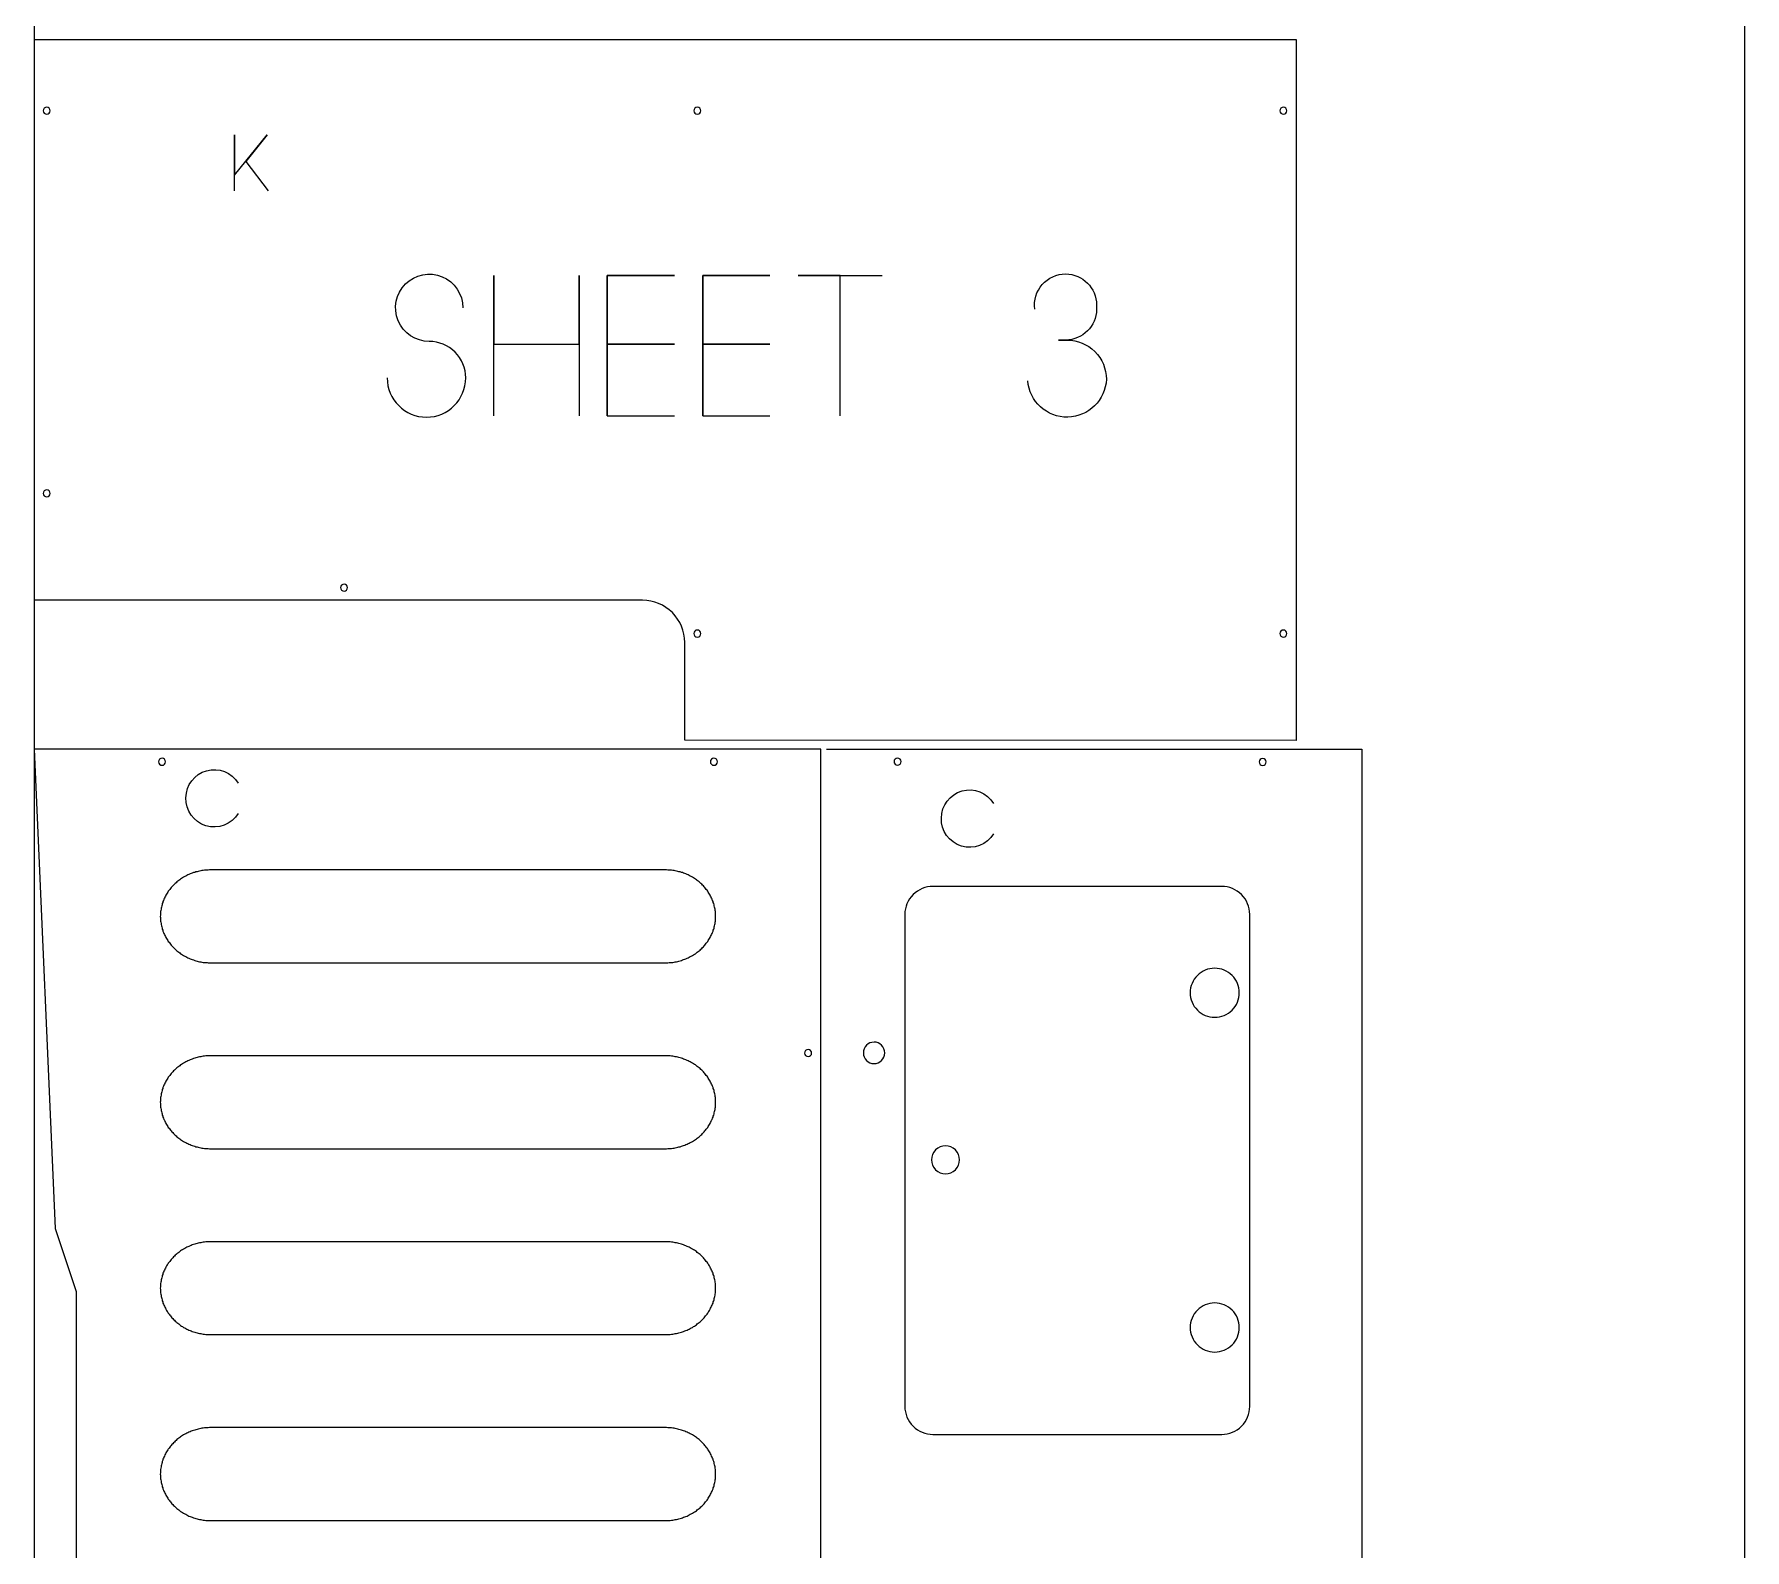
# Model space of a CAD drawing. Extents: x -841 to 6221, y -486 to 2945.
# Drawn here: x 2477 to 3697, y 596 to 1677 of the extents above; entities that cross this region are included whole.
import ezdxf

# ---------------------------------------------------------------- set-up
doc = ezdxf.new("R2010")
doc.units = 0
for name, color, linetype in [('DEFAULT_LAYER0', 1, 'CONTINUOUS'), ('LAYER_1', 18, 'CONTINUOUS'), ('T5_LOGOLAYER_21', 18, 'CONTINUOUS')]:
    doc.layers.add(name, color=color, linetype=linetype)

msp = doc.modelspace()

# ---------------------------------------------------------------- linework, layer by layer
at = {"layer": 'DEFAULT_LAYER0'}
for points in [[(3038.1, 0), (3038.1, 1167), (2477.1, 1167.1), (2492.1, 825), (2507.1, 780), (2507.1, 480), (2492.1, 480), (2492.1, 0)], [(3042.1, 1167.1), (3424.1, 1166.9), (3424.1, 0.1)]]:
    msp.add_lwpolyline(points, dxfattribs=at)
for points in [[(2568.3, 1160.5, 0.414214), (2565.8, 1158, 0.414214), (2568.3, 1155.5, 0.414214), (2570.8, 1158, 0.414214)], [(2961.9, 1160.5, 0.414214), (2959.4, 1158, 0.414214), (2961.9, 1155.5, 0.414214), (2964.4, 1158, 0.414214)], [(3092.9, 1160.6, 0.414214), (3090.4, 1158.1, 0.414214), (3092.9, 1155.6, 0.414214), (3095.4, 1158.1, 0.414214)], [(3353.3, 1160.4, 0.414214), (3350.8, 1157.9, 0.414214), (3353.3, 1155.4, 0.414214), (3355.8, 1157.9, 0.414214)], [(3029.1, 952.7, 0.414214), (3026.6, 950.2, 0.414214), (3029.1, 947.7, 0.414214), (3031.6, 950.2, 0.414214)], [(3076.1, 958, 0.414214), (3068.5, 950.3, 0.414214), (3076.1, 942.7, 0.414214), (3083.8, 950.3, 0.414214)]]:
    msp.add_lwpolyline(points, format="xyb", close=True, dxfattribs=at)
for points in [[(2567.1, 1047.7), (2567.2, 1046.9), (2567.2, 1046), (2567.3, 1045.2), (2567.3, 1044.3), (2567.4, 1043.5), (2567.6, 1042.7), (2567.7, 1041.9), (2567.9, 1041), (2568.1, 1040.2), (2568.3, 1039.4), (2568.5, 1038.6), (2568.8, 1037.9), (2569, 1037.1), (2569.3, 1036.3), (2569.6, 1035.6), (2570, 1034.8), (2570.3, 1034.1), (2570.7, 1033.3), (2571.1, 1032.6), (2571.5, 1031.9), (2571.9, 1031.2), (2572.4, 1030.5), (2572.8, 1029.8), (2573.3, 1029.2), (2573.8, 1028.5), (2574.3, 1027.9), (2574.8, 1027.2), (2575.4, 1026.6), (2575.9, 1026), (2576.5, 1025.4), (2577.1, 1024.8), (2577.7, 1024.3), (2578.3, 1023.7), (2578.9, 1023.2), (2579.6, 1022.6), (2580.3, 1022.1), (2580.9, 1021.6), (2581.6, 1021.1), (2582.3, 1020.7), (2583, 1020.2), (2583.7, 1019.8), (2584.5, 1019.4), (2585.2, 1019), (2586, 1018.6), (2586.8, 1018.2), (2587.5, 1017.8), (2588.3, 1017.5), (2589.1, 1017.2), (2589.9, 1016.9), (2590.8, 1016.6), (2591.6, 1016.3), (2592.4, 1016.1), (2593.3, 1015.8), (2594.2, 1015.6), (2595, 1015.4), (2595.9, 1015.2), (2596.8, 1015.1), (2597.7, 1014.9), (2598.6, 1014.8), (2599.5, 1014.7), (2600.4, 1014.7), (2601.3, 1014.6), (2602.2, 1014.6), (2603.1, 1014.6), (2927.1, 1014.6), (2928.1, 1014.6), (2929, 1014.6), (2929.9, 1014.7), (2930.8, 1014.7), (2931.7, 1014.8), (2932.6, 1014.9), (2933.5, 1015.1), (2934.4, 1015.2), (2935.3, 1015.4), (2936.1, 1015.6), (2937, 1015.8), (2937.9, 1016.1), (2938.7, 1016.3), (2939.5, 1016.6), (2940.3, 1016.9), (2941.2, 1017.2), (2942, 1017.5), (2942.8, 1017.8), (2943.5, 1018.2), (2944.3, 1018.6), (2945.1, 1019), (2945.8, 1019.4), (2946.6, 1019.8), (2947.3, 1020.2), (2948, 1020.7), (2948.7, 1021.1), (2949.4, 1021.6), (2950, 1022.1), (2950.7, 1022.6), (2951.4, 1023.2), (2952, 1023.7), (2952.6, 1024.3), (2953.2, 1024.8), (2953.8, 1025.4), (2954.4, 1026), (2954.9, 1026.6), (2955.5, 1027.2), (2956, 1027.9), (2956.5, 1028.5), (2957, 1029.2), (2957.5, 1029.8), (2957.9, 1030.5), (2958.4, 1031.2), (2958.8, 1031.9), (2959.2, 1032.6), (2959.6, 1033.3), (2960, 1034.1), (2960.3, 1034.8), (2960.7, 1035.6), (2961, 1036.3), (2961.3, 1037.1), (2961.5, 1037.9), (2961.8, 1038.6), (2962, 1039.4), (2962.2, 1040.2), (2962.4, 1041), (2962.6, 1041.9), (2962.7, 1042.7), (2962.9, 1043.5), (2963, 1044.3), (2963, 1045.2), (2963.1, 1046), (2963.1, 1046.9), (2963.1, 1047.7), (2963.1, 1048.6), (2963.1, 1049.4), (2963, 1050.3), (2963, 1051.1), (2962.9, 1051.9), (2962.7, 1052.8), (2962.6, 1053.6), (2962.4, 1054.4), (2962.2, 1055.2), (2962, 1056), (2961.8, 1056.8), (2961.5, 1057.6), (2961.3, 1058.4), (2961, 1059.1), (2960.7, 1059.9), (2960.3, 1060.6), (2960, 1061.4), (2959.6, 1062.1), (2959.2, 1062.8), (2958.8, 1063.5), (2958.4, 1064.2), (2957.9, 1064.9), (2957.5, 1065.6), (2957, 1066.3), (2956.5, 1066.9), (2956, 1067.6), (2955.5, 1068.2), (2954.9, 1068.8), (2954.4, 1069.4), (2953.8, 1070), (2953.2, 1070.6), (2952.6, 1071.2), (2952, 1071.7), (2951.4, 1072.3), (2950.7, 1072.8), (2950, 1073.3), (2949.4, 1073.8), (2948.7, 1074.3), (2948, 1074.8), (2947.3, 1075.2), (2946.6, 1075.7), (2945.8, 1076.1), (2945.1, 1076.5), (2944.3, 1076.9), (2943.5, 1077.3), (2942.8, 1077.6), (2942, 1078), (2941.2, 1078.3), (2940.3, 1078.6), (2939.5, 1078.9), (2938.7, 1079.1), (2937.9, 1079.4), (2937, 1079.6), (2936.1, 1079.8), (2935.3, 1080), (2934.4, 1080.2), (2933.5, 1080.4), (2932.6, 1080.5), (2931.7, 1080.6), (2930.8, 1080.7), (2929.9, 1080.8), (2929, 1080.8), (2928.1, 1080.9), (2927.1, 1080.9), (2603.1, 1080.9), (2602.2, 1080.9), (2601.3, 1080.8), (2600.4, 1080.8), (2599.5, 1080.7), (2598.6, 1080.6), (2597.7, 1080.5), (2596.8, 1080.4), (2595.9, 1080.2), (2595, 1080), (2594.2, 1079.8), (2593.3, 1079.6), (2592.4, 1079.4), (2591.6, 1079.1), (2590.8, 1078.9), (2589.9, 1078.6), (2589.1, 1078.3), (2588.3, 1078), (2587.5, 1077.6), (2586.8, 1077.3), (2586, 1076.9), (2585.2, 1076.5), (2584.5, 1076.1), (2583.7, 1075.7), (2583, 1075.2), (2582.3, 1074.8), (2581.6, 1074.3), (2580.9, 1073.8), (2580.3, 1073.3), (2579.6, 1072.8), (2578.9, 1072.3), (2578.3, 1071.7), (2577.7, 1071.2), (2577.1, 1070.6), (2576.5, 1070), (2575.9, 1069.4), (2575.4, 1068.8), (2574.8, 1068.2), (2574.3, 1067.6), (2573.8, 1066.9), (2573.3, 1066.3), (2572.8, 1065.6), (2572.4, 1064.9), (2571.9, 1064.2), (2571.5, 1063.5), (2571.1, 1062.8), (2570.7, 1062.1), (2570.3, 1061.4), (2570, 1060.6), (2569.6, 1059.9), (2569.3, 1059.1), (2569, 1058.4), (2568.8, 1057.6), (2568.5, 1056.8), (2568.3, 1056), (2568.1, 1055.2), (2567.9, 1054.4), (2567.7, 1053.6), (2567.6, 1052.8), (2567.4, 1051.9), (2567.3, 1051.1), (2567.3, 1050.3), (2567.2, 1049.4), (2567.2, 1048.6)], [(2567.1, 915.1), (2567.2, 914.2), (2567.2, 913.4), (2567.3, 912.5), (2567.3, 911.7), (2567.4, 910.9), (2567.6, 910), (2567.7, 909.2), (2567.9, 908.4), (2568.1, 907.6), (2568.3, 906.8), (2568.5, 906), (2568.8, 905.2), (2569, 904.5), (2569.3, 903.7), (2569.6, 902.9), (2570, 902.2), (2570.3, 901.4), (2570.7, 900.7), (2571.1, 900), (2571.5, 899.3), (2571.9, 898.6), (2572.4, 897.9), (2572.8, 897.2), (2573.3, 896.5), (2573.8, 895.9), (2574.3, 895.2), (2574.8, 894.6), (2575.4, 894), (2575.9, 893.4), (2576.5, 892.8), (2577.1, 892.2), (2577.7, 891.6), (2578.3, 891.1), (2578.9, 890.5), (2579.6, 890), (2580.3, 889.5), (2580.9, 889), (2581.6, 888.5), (2582.3, 888), (2583, 887.6), (2583.7, 887.2), (2584.5, 886.7), (2585.2, 886.3), (2586, 885.9), (2586.8, 885.6), (2587.5, 885.2), (2588.3, 884.9), (2589.1, 884.5), (2589.9, 884.2), (2590.8, 883.9), (2591.6, 883.7), (2592.4, 883.4), (2593.3, 883.2), (2594.2, 883), (2595, 882.8), (2595.9, 882.6), (2596.8, 882.4), (2597.7, 882.3), (2598.6, 882.2), (2599.5, 882.1), (2600.4, 882), (2601.3, 882), (2602.2, 881.9), (2603.1, 881.9), (2927.1, 881.9), (2928.1, 881.9), (2929, 882), (2929.9, 882), (2930.8, 882.1), (2931.7, 882.2), (2932.6, 882.3), (2933.5, 882.4), (2934.4, 882.6), (2935.3, 882.8), (2936.1, 883), (2937, 883.2), (2937.9, 883.4), (2938.7, 883.7), (2939.5, 883.9), (2940.3, 884.2), (2941.2, 884.5), (2942, 884.9), (2942.8, 885.2), (2943.5, 885.6), (2944.3, 885.9), (2945.1, 886.3), (2945.8, 886.7), (2946.6, 887.2), (2947.3, 887.6), (2948, 888), (2948.7, 888.5), (2949.4, 889), (2950, 889.5), (2950.7, 890), (2951.4, 890.5), (2952, 891.1), (2952.6, 891.6), (2953.2, 892.2), (2953.8, 892.8), (2954.4, 893.4), (2954.9, 894), (2955.5, 894.6), (2956, 895.2), (2956.5, 895.9), (2957, 896.5), (2957.5, 897.2), (2957.9, 897.9), (2958.4, 898.6), (2958.8, 899.3), (2959.2, 900), (2959.6, 900.7), (2960, 901.4), (2960.3, 902.2), (2960.7, 902.9), (2961, 903.7), (2961.3, 904.5), (2961.5, 905.2), (2961.8, 906), (2962, 906.8), (2962.2, 907.6), (2962.4, 908.4), (2962.6, 909.2), (2962.7, 910), (2962.9, 910.9), (2963, 911.7), (2963, 912.5), (2963.1, 913.4), (2963.1, 914.2), (2963.1, 915.1), (2963.1, 915.9), (2963.1, 916.8), (2963, 917.6), (2963, 918.5), (2962.9, 919.3), (2962.7, 920.1), (2962.6, 921), (2962.4, 921.8), (2962.2, 922.6), (2962, 923.4), (2961.8, 924.2), (2961.5, 924.9), (2961.3, 925.7), (2961, 926.5), (2960.7, 927.2), (2960.3, 928), (2960, 928.7), (2959.6, 929.5), (2959.2, 930.2), (2958.8, 930.9), (2958.4, 931.6), (2957.9, 932.3), (2957.5, 933), (2957, 933.6), (2956.5, 934.3), (2956, 934.9), (2955.5, 935.6), (2954.9, 936.2), (2954.4, 936.8), (2953.8, 937.4), (2953.2, 938), (2952.6, 938.5), (2952, 939.1), (2951.4, 939.6), (2950.7, 940.2), (2950, 940.7), (2949.4, 941.2), (2948.7, 941.7), (2948, 942.1), (2947.3, 942.6), (2946.6, 943), (2945.8, 943.4), (2945.1, 943.9), (2944.3, 944.2), (2943.5, 944.6), (2942.8, 945), (2942, 945.3), (2941.2, 945.6), (2940.3, 945.9), (2939.5, 946.2), (2938.7, 946.5), (2937.9, 946.8), (2937, 947), (2936.1, 947.2), (2935.3, 947.4), (2934.4, 947.6), (2933.5, 947.7), (2932.6, 947.9), (2931.7, 948), (2930.8, 948.1), (2929.9, 948.1), (2929, 948.2), (2928.1, 948.2), (2927.1, 948.2), (2603.1, 948.2), (2602.2, 948.2), (2601.3, 948.2), (2600.4, 948.1), (2599.5, 948.1), (2598.6, 948), (2597.7, 947.9), (2596.8, 947.7), (2595.9, 947.6), (2595, 947.4), (2594.2, 947.2), (2593.3, 947), (2592.4, 946.8), (2591.6, 946.5), (2590.8, 946.2), (2589.9, 945.9), (2589.1, 945.6), (2588.3, 945.3), (2587.5, 945), (2586.8, 944.6), (2586, 944.2), (2585.2, 943.9), (2584.5, 943.4), (2583.7, 943), (2583, 942.6), (2582.3, 942.1), (2581.6, 941.7), (2580.9, 941.2), (2580.3, 940.7), (2579.6, 940.2), (2578.9, 939.6), (2578.3, 939.1), (2577.7, 938.5), (2577.1, 938), (2576.5, 937.4), (2575.9, 936.8), (2575.4, 936.2), (2574.8, 935.6), (2574.3, 934.9), (2573.8, 934.3), (2573.3, 933.6), (2572.8, 933), (2572.4, 932.3), (2571.9, 931.6), (2571.5, 930.9), (2571.1, 930.2), (2570.7, 929.5), (2570.3, 928.7), (2570, 928), (2569.6, 927.2), (2569.3, 926.5), (2569, 925.7), (2568.8, 924.9), (2568.5, 924.2), (2568.3, 923.4), (2568.1, 922.6), (2567.9, 921.8), (2567.7, 921), (2567.6, 920.1), (2567.4, 919.3), (2567.3, 918.5), (2567.3, 917.6), (2567.2, 916.8), (2567.2, 915.9)], [(2567.1, 782.5), (2567.2, 781.6), (2567.2, 780.7), (2567.3, 779.9), (2567.3, 779.1), (2567.4, 778.2), (2567.6, 777.4), (2567.7, 776.6), (2567.9, 775.8), (2568.1, 775), (2568.3, 774.2), (2568.5, 773.4), (2568.8, 772.6), (2569, 771.8), (2569.3, 771.1), (2569.6, 770.3), (2570, 769.5), (2570.3, 768.8), (2570.7, 768.1), (2571.1, 767.4), (2571.5, 766.6), (2571.9, 765.9), (2572.4, 765.3), (2572.8, 764.6), (2573.3, 763.9), (2573.8, 763.3), (2574.3, 762.6), (2574.8, 762), (2575.4, 761.4), (2575.9, 760.8), (2576.5, 760.2), (2577.1, 759.6), (2577.7, 759), (2578.3, 758.4), (2578.9, 757.9), (2579.6, 757.4), (2580.3, 756.9), (2580.9, 756.4), (2581.6, 755.9), (2582.3, 755.4), (2583, 755), (2583.7, 754.5), (2584.5, 754.1), (2585.2, 753.7), (2586, 753.3), (2586.8, 752.9), (2587.5, 752.6), (2588.3, 752.2), (2589.1, 751.9), (2589.9, 751.6), (2590.8, 751.3), (2591.6, 751), (2592.4, 750.8), (2593.3, 750.6), (2594.2, 750.3), (2595, 750.1), (2595.9, 750), (2596.8, 749.8), (2597.7, 749.7), (2598.6, 749.6), (2599.5, 749.5), (2600.4, 749.4), (2601.3, 749.3), (2602.2, 749.3), (2603.1, 749.3), (2927.1, 749.3), (2928.1, 749.3), (2929, 749.3), (2929.9, 749.4), (2930.8, 749.5), (2931.7, 749.6), (2932.6, 749.7), (2933.5, 749.8), (2934.4, 750), (2935.3, 750.1), (2936.1, 750.3), (2937, 750.6), (2937.9, 750.8), (2938.7, 751), (2939.5, 751.3), (2940.3, 751.6), (2941.2, 751.9), (2942, 752.2), (2942.8, 752.6), (2943.5, 752.9), (2944.3, 753.3), (2945.1, 753.7), (2945.8, 754.1), (2946.6, 754.5), (2947.3, 755), (2948, 755.4), (2948.7, 755.9), (2949.4, 756.4), (2950, 756.9), (2950.7, 757.4), (2951.4, 757.9), (2952, 758.4), (2952.6, 759), (2953.2, 759.6), (2953.8, 760.2), (2954.4, 760.8), (2954.9, 761.4), (2955.5, 762), (2956, 762.6), (2956.5, 763.3), (2957, 763.9), (2957.5, 764.6), (2957.9, 765.3), (2958.4, 765.9), (2958.8, 766.6), (2959.2, 767.4), (2959.6, 768.1), (2960, 768.8), (2960.3, 769.5), (2960.7, 770.3), (2961, 771.1), (2961.3, 771.8), (2961.5, 772.6), (2961.8, 773.4), (2962, 774.2), (2962.2, 775), (2962.4, 775.8), (2962.6, 776.6), (2962.7, 777.4), (2962.9, 778.2), (2963, 779.1), (2963, 779.9), (2963.1, 780.7), (2963.1, 781.6), (2963.1, 782.5), (2963.1, 783.3), (2963.1, 784.2), (2963, 785), (2963, 785.8), (2962.9, 786.7), (2962.7, 787.5), (2962.6, 788.3), (2962.4, 789.1), (2962.2, 789.9), (2962, 790.7), (2961.8, 791.5), (2961.5, 792.3), (2961.3, 793.1), (2961, 793.9), (2960.7, 794.6), (2960.3, 795.4), (2960, 796.1), (2959.6, 796.8), (2959.2, 797.5), (2958.8, 798.3), (2958.4, 799), (2957.9, 799.6), (2957.5, 800.3), (2957, 801), (2956.5, 801.6), (2956, 802.3), (2955.5, 802.9), (2954.9, 803.5), (2954.4, 804.2), (2953.8, 804.7), (2953.2, 805.3), (2952.6, 805.9), (2952, 806.5), (2951.4, 807), (2950.7, 807.5), (2950, 808), (2949.4, 808.5), (2948.7, 809), (2948, 809.5), (2947.3, 809.9), (2946.6, 810.4), (2945.8, 810.8), (2945.1, 811.2), (2944.3, 811.6), (2943.5, 812), (2942.8, 812.3), (2942, 812.7), (2941.2, 813), (2940.3, 813.3), (2939.5, 813.6), (2938.7, 813.9), (2937.9, 814.1), (2937, 814.4), (2936.1, 814.6), (2935.3, 814.8), (2934.4, 814.9), (2933.5, 815.1), (2932.6, 815.2), (2931.7, 815.3), (2930.8, 815.4), (2929.9, 815.5), (2929, 815.6), (2928.1, 815.6), (2927.1, 815.6), (2603.1, 815.6), (2602.2, 815.6), (2601.3, 815.6), (2600.4, 815.5), (2599.5, 815.4), (2598.6, 815.3), (2597.7, 815.2), (2596.8, 815.1), (2595.9, 814.9), (2595, 814.8), (2594.2, 814.6), (2593.3, 814.4), (2592.4, 814.1), (2591.6, 813.9), (2590.8, 813.6), (2589.9, 813.3), (2589.1, 813), (2588.3, 812.7), (2587.5, 812.3), (2586.8, 812), (2586, 811.6), (2585.2, 811.2), (2584.5, 810.8), (2583.7, 810.4), (2583, 809.9), (2582.3, 809.5), (2581.6, 809), (2580.9, 808.5), (2580.3, 808), (2579.6, 807.5), (2578.9, 807), (2578.3, 806.5), (2577.7, 805.9), (2577.1, 805.3), (2576.5, 804.7), (2575.9, 804.2), (2575.4, 803.5), (2574.8, 802.9), (2574.3, 802.3), (2573.8, 801.6), (2573.3, 801), (2572.8, 800.3), (2572.4, 799.6), (2571.9, 799), (2571.5, 798.3), (2571.1, 797.5), (2570.7, 796.8), (2570.3, 796.1), (2570, 795.4), (2569.6, 794.6), (2569.3, 793.9), (2569, 793.1), (2568.8, 792.3), (2568.5, 791.5), (2568.3, 790.7), (2568.1, 789.9), (2567.9, 789.1), (2567.7, 788.3), (2567.6, 787.5), (2567.4, 786.7), (2567.3, 785.8), (2567.3, 785), (2567.2, 784.2), (2567.2, 783.3)], [(2567.1, 649.8), (2567.2, 649), (2567.2, 648.1), (2567.3, 647.3), (2567.3, 646.4), (2567.4, 645.6), (2567.6, 644.8), (2567.7, 643.9), (2567.9, 643.1), (2568.1, 642.3), (2568.3, 641.5), (2568.5, 640.7), (2568.8, 640), (2569, 639.2), (2569.3, 638.4), (2569.6, 637.7), (2570, 636.9), (2570.3, 636.2), (2570.7, 635.4), (2571.1, 634.7), (2571.5, 634), (2571.9, 633.3), (2572.4, 632.6), (2572.8, 631.9), (2573.3, 631.3), (2573.8, 630.6), (2574.3, 630), (2574.8, 629.3), (2575.4, 628.7), (2575.9, 628.1), (2576.5, 627.5), (2577.1, 626.9), (2577.7, 626.4), (2578.3, 625.8), (2578.9, 625.3), (2579.6, 624.7), (2580.3, 624.2), (2580.9, 623.7), (2581.6, 623.2), (2582.3, 622.8), (2583, 622.3), (2583.7, 621.9), (2584.5, 621.5), (2585.2, 621.1), (2586, 620.7), (2586.8, 620.3), (2587.5, 619.9), (2588.3, 619.6), (2589.1, 619.3), (2589.9, 619), (2590.8, 618.7), (2591.6, 618.4), (2592.4, 618.1), (2593.3, 617.9), (2594.2, 617.7), (2595, 617.5), (2595.9, 617.3), (2596.8, 617.2), (2597.7, 617), (2598.6, 616.9), (2599.5, 616.8), (2600.4, 616.8), (2601.3, 616.7), (2602.2, 616.7), (2603.1, 616.7), (2927.1, 616.7), (2928.1, 616.7), (2929, 616.7), (2929.9, 616.8), (2930.8, 616.8), (2931.7, 616.9), (2932.6, 617), (2933.5, 617.2), (2934.4, 617.3), (2935.3, 617.5), (2936.1, 617.7), (2937, 617.9), (2937.9, 618.1), (2938.7, 618.4), (2939.5, 618.7), (2940.3, 619), (2941.2, 619.3), (2942, 619.6), (2942.8, 619.9), (2943.5, 620.3), (2944.3, 620.7), (2945.1, 621.1), (2945.8, 621.5), (2946.6, 621.9), (2947.3, 622.3), (2948, 622.8), (2948.7, 623.2), (2949.4, 623.7), (2950, 624.2), (2950.7, 624.7), (2951.4, 625.3), (2952, 625.8), (2952.6, 626.4), (2953.2, 626.9), (2953.8, 627.5), (2954.4, 628.1), (2954.9, 628.7), (2955.5, 629.3), (2956, 630), (2956.5, 630.6), (2957, 631.3), (2957.5, 631.9), (2957.9, 632.6), (2958.4, 633.3), (2958.8, 634), (2959.2, 634.7), (2959.6, 635.4), (2960, 636.2), (2960.3, 636.9), (2960.7, 637.7), (2961, 638.4), (2961.3, 639.2), (2961.5, 640), (2961.8, 640.7), (2962, 641.5), (2962.2, 642.3), (2962.4, 643.1), (2962.6, 643.9), (2962.7, 644.8), (2962.9, 645.6), (2963, 646.4), (2963, 647.3), (2963.1, 648.1), (2963.1, 649), (2963.1, 649.8), (2963.1, 650.7), (2963.1, 651.5), (2963, 652.4), (2963, 653.2), (2962.9, 654), (2962.7, 654.9), (2962.6, 655.7), (2962.4, 656.5), (2962.2, 657.3), (2962, 658.1), (2961.8, 658.9), (2961.5, 659.7), (2961.3, 660.5), (2961, 661.2), (2960.7, 662), (2960.3, 662.7), (2960, 663.5), (2959.6, 664.2), (2959.2, 664.9), (2958.8, 665.6), (2958.4, 666.3), (2957.9, 667), (2957.5, 667.7), (2957, 668.4), (2956.5, 669), (2956, 669.7), (2955.5, 670.3), (2954.9, 670.9), (2954.4, 671.5), (2953.8, 672.1), (2953.2, 672.7), (2952.6, 673.3), (2952, 673.8), (2951.4, 674.4), (2950.7, 674.9), (2950, 675.4), (2949.4, 675.9), (2948.7, 676.4), (2948, 676.9), (2947.3, 677.3), (2946.6, 677.8), (2945.8, 678.2), (2945.1, 678.6), (2944.3, 679), (2943.5, 679.3), (2942.8, 679.7), (2942, 680), (2941.2, 680.4), (2940.3, 680.7), (2939.5, 681), (2938.7, 681.2), (2937.9, 681.5), (2937, 681.7), (2936.1, 681.9), (2935.3, 682.1), (2934.4, 682.3), (2933.5, 682.5), (2932.6, 682.6), (2931.7, 682.7), (2930.8, 682.8), (2929.9, 682.9), (2929, 682.9), (2928.1, 683), (2927.1, 683), (2603.1, 683), (2602.2, 683), (2601.3, 682.9), (2600.4, 682.9), (2599.5, 682.8), (2598.6, 682.7), (2597.7, 682.6), (2596.8, 682.5), (2595.9, 682.3), (2595, 682.1), (2594.2, 681.9), (2593.3, 681.7), (2592.4, 681.5), (2591.6, 681.2), (2590.8, 681), (2589.9, 680.7), (2589.1, 680.4), (2588.3, 680), (2587.5, 679.7), (2586.8, 679.3), (2586, 679), (2585.2, 678.6), (2584.5, 678.2), (2583.7, 677.8), (2583, 677.3), (2582.3, 676.9), (2581.6, 676.4), (2580.9, 675.9), (2580.3, 675.4), (2579.6, 674.9), (2578.9, 674.4), (2578.3, 673.8), (2577.7, 673.3), (2577.1, 672.7), (2576.5, 672.1), (2575.9, 671.5), (2575.4, 670.9), (2574.8, 670.3), (2574.3, 669.7), (2573.8, 669), (2573.3, 668.4), (2572.8, 667.7), (2572.4, 667), (2571.9, 666.3), (2571.5, 665.6), (2571.1, 664.9), (2570.7, 664.2), (2570.3, 663.5), (2570, 662.7), (2569.6, 662), (2569.3, 661.2), (2569, 660.5), (2568.8, 659.7), (2568.5, 658.9), (2568.3, 658.1), (2568.1, 657.3), (2567.9, 656.5), (2567.7, 655.7), (2567.6, 654.9), (2567.4, 654), (2567.3, 653.2), (2567.3, 652.4), (2567.2, 651.5), (2567.2, 650.7)]]:
    msp.add_lwpolyline(points, close=True, dxfattribs=at)
at = {"layer": 'LAYER_1'}
msp.add_lwpolyline([(2477.1, 0), (3697.1, 0), (3697.1, 2440), (2477.1, 2440)], close=True, dxfattribs=at)
msp.add_lwpolyline([(2477.1, 1673.3), (3377.1, 1673.3), (3377.1, 1173.3), (2941.1, 1173.5), (2941.1, 1243.2, 0.41546), (2911, 1273.2), (2477.1, 1273.3)], format="xyb", dxfattribs=at)
for points in [[(2486.1, 1625, 0.414214), (2483.6, 1622.5, 0.414214), (2486.1, 1620, 0.414214), (2488.6, 1622.5, 0.414214)], [(2950.1, 1625, 0.414214), (2947.6, 1622.5, 0.414214), (2950.1, 1620, 0.414214), (2952.6, 1622.5, 0.414214)], [(3368.1, 1625, 0.414214), (3365.6, 1622.5, 0.414214), (3368.1, 1620, 0.414214), (3370.6, 1622.5, 0.414214)], [(2486.1, 1352, 0.414214), (2483.6, 1349.5, 0.414214), (2486.1, 1347, 0.414214), (2488.6, 1349.5, 0.414214)], [(2698.1, 1284.8, 0.414214), (2695.6, 1282.3, 0.414214), (2698.1, 1279.8, 0.414214), (2700.6, 1282.3, 0.414214)], [(2950.1, 1252, 0.414214), (2947.6, 1249.5, 0.414214), (2950.1, 1247, 0.414214), (2952.6, 1249.5, 0.414214)], [(3368.1, 1252, 0.414214), (3365.6, 1249.5, 0.414214), (3368.1, 1247, 0.414214), (3370.6, 1249.5, 0.414214)], [(3098.1, 698.1, 0.414214), (3118.1, 678.1), (3324.1, 678.1, 0.414214), (3344.1, 698.1), (3344.1, 1049.1, 0.414214), (3324.1, 1069.1), (3118.1, 1069.1, 0.414214), (3098.1, 1049.1)], [(3319.1, 1010.7, 0.414214), (3301.6, 993.2, 0.414214), (3319.1, 975.7, 0.414214), (3336.6, 993.2, 0.414214)], [(3127.1, 884, 0.414214), (3117.1, 874, 0.414214), (3127.1, 864, 0.414214), (3137.1, 874, 0.414214)], [(3319.1, 771.9, 0.414214), (3301.6, 754.4, 0.414214), (3319.1, 736.9, 0.414214), (3336.6, 754.4, 0.414214)]]:
    msp.add_lwpolyline(points, format="xyb", close=True, dxfattribs=at)
at = {"layer": 'T5_LOGOLAYER_21'}
for points in [[(2620, 1565.4), (2620, 1605.4), (2620, 1576.6), (2643.2, 1605.4), (2628, 1586.2), (2644, 1565.4)], [(2804.9, 1404.9), (2804.9, 1504.9), (2804.9, 1455.9), (2865.9, 1455.9), (2865.9, 1504.9), (2865.9, 1404.9)], [(2885.9, 1404.9), (2885.9, 1504.9), (2933.9, 1504.9), (2885.9, 1504.9), (2885.9, 1455.9), (2933.9, 1455.9), (2885.9, 1455.9), (2885.9, 1404.9), (2933.9, 1404.9)], [(2953.9, 1404.9), (2953.9, 1504.9), (3001.9, 1504.9), (2953.9, 1504.9), (2953.9, 1455.9), (3001.9, 1455.9), (2953.9, 1455.9), (2953.9, 1404.9), (3001.9, 1404.9)], [(3051.9, 1404.9), (3051.9, 1504.9), (3021.9, 1504.9), (3081.9, 1504.9)]]:
    msp.add_lwpolyline(points, dxfattribs=at)
for points in [[(2728.9, 1431.9, 1), (2784.9, 1431.9, 0.415385), (2758.9, 1457.9, -0.668438), (2741.9, 1498.9, -0.668438), (2782.9, 1481.9)], [(3190.8, 1480.9, -0.454849), (3212.8, 1506.1, -0.411435), (3234.8, 1483.9), (3234.8, 1480.9, -0.412121), (3212.8, 1458.9), (3207.8, 1458.9), (3213.8, 1458.9, -0.414286), (3241.8, 1430.9, -0.946269), (3185.8, 1429.9)], [(2622.6, 1121.2, -0.77786), (2585.4, 1132.4, -0.756443), (2622.6, 1142.8)], [(3161.4, 1106.7, -0.77786), (3124.2, 1117.9, -0.756443), (3161.4, 1128.3)]]:
    msp.add_lwpolyline(points, format="xyb", dxfattribs=at)

doc.saveas('drawing.dxf')
